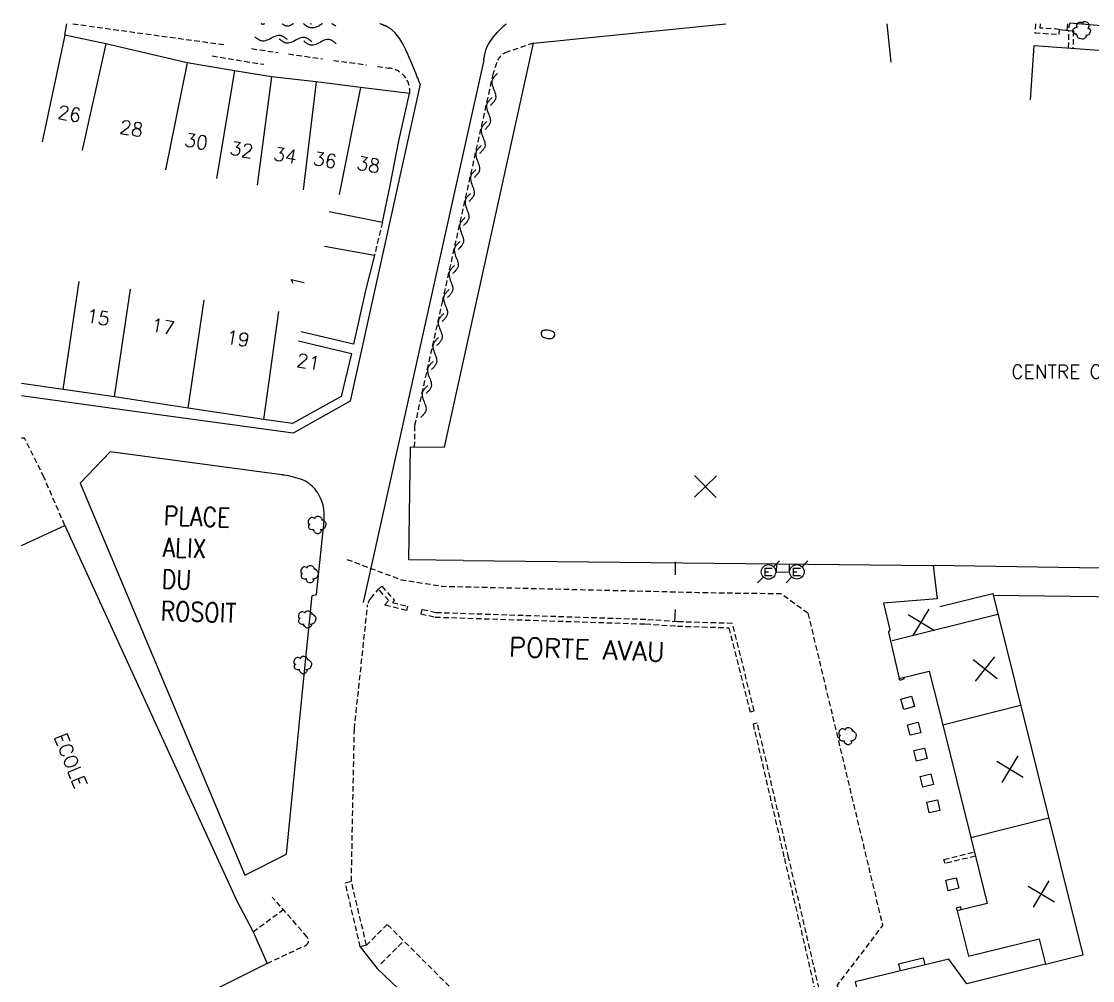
# Model space of a CAD drawing. Header units: millimetres. Extents: x 111999 to 113000, y 155000 to 156001.
# Drawn here: x 112000 to 112098.3, y 155912.2 to 156000.2 of the extents above; entities that cross this region are included whole.
import ezdxf
from ezdxf.enums import TextEntityAlignment as Align

# ---------------------------------------------------------------- set-up
doc = ezdxf.new("R2010")
doc.units = ezdxf.units.MM
doc.linetypes.add('DASHED', pattern=[0.75, 0.5, -0.25])
doc.layers.get('0').update_dxf_attribs({"linetype": 'CONTINUOUS'})
for name, color, linetype in [('W0001', 6, 'DASHED'), ('W0008', 7, 'CONTINUOUS'), ('W0100', 7, 'CONTINUOUS'), ('W0112', 1, 'DASHED'), ('W0120', 7, 'CONTINUOUS'), ('W0300', 7, 'CONTINUOUS'), ('W0310', 3, 'CONTINUOUS'), ('W0322', 7, 'CONTINUOUS'), ('W0334', 7, 'CONTINUOUS'), ('W0471', 7, 'CONTINUOUS'), ('W0984', 7, 'CONTINUOUS'), ('W0989', 7, 'CONTINUOUS'), ('W0991', 7, 'CONTINUOUS'), ('W1102', 7, 'CONTINUOUS')]:
    doc.layers.add(name, color=color, linetype=linetype)
doc.styles.get("Standard").update_dxf_attribs({"font": 'romans.shx', "width": 0.85})

# ---------------------------------------------------------------- blocks, each defined once
blk = doc.blocks.new('T300')
for p, q in [((-0.8, 0.514), (-0.857, 0.343)), ((-0.857, 0.343), (-0.857, 0.171)), ((-0.857, 0.171), (-0.743, 0.057)), ((-0.686, 0.629), (-0.8, 0.514)), ((-0.8, -0.057), (-0.743, 0.057)), ((-0.743, 0.057), (-0.686, 0.114)), ((-0.571, 0.686), (-0.686, 0.629)), ((-0.457, 0.686), (-0.571, 0.686)), ((-0.286, 0.629), (-0.457, 0.686)), ((-0.286, 0.629), (-0.171, 0.743)), ((-0.229, 0.571), (-0.286, 0.629)), ((-0.171, 0.743), (-0.057, 0.8)), ((-0.057, 0.8), (0.057, 0.8)), ((0.057, 0.8), (0.229, 0.743)), ((0.229, 0.743), (0.343, 0.629)), ((0.343, 0.629), (0.4, 0.514)), ((0.457, 0.457), (0.343, 0.457)), ((0.4, 0.514), (0.4, 0.457)), ((0.571, 0.4), (0.457, 0.457)), ((0.571, 0.4), (0.686, 0.286)), ((0.686, 0.286), (0.743, 0.171)), ((0.743, 0.057), (0.686, -0.171)), ((0.743, 0.171), (0.743, 0.057)), ((-0.8, -0.171), (-0.8, -0.057)), ((-0.8, -0.229), (-0.8, -0.171)), ((-0.743, -0.343), (-0.8, -0.229)), ((-0.686, -0.4), (-0.743, -0.343)), ((-0.514, -0.457), (-0.686, -0.4)), ((-0.4, -0.457), (-0.514, -0.457)), ((-0.4, -0.457), (-0.343, -0.457)), ((-0.343, -0.457), (-0.343, -0.4)), ((-0.343, -0.514), (-0.343, -0.457)), ((-0.286, -0.629), (-0.343, -0.514)), ((-0.171, -0.743), (-0.286, -0.629)), ((-0.057, -0.8), (-0.171, -0.743)), ((0.057, -0.8), (-0.057, -0.8)), ((0.171, -0.743), (0.057, -0.8)), ((0.229, -0.686), (0.171, -0.743)), ((0.286, -0.457), (0.229, -0.457)), ((0.286, -0.629), (0.229, -0.686)), ((0.457, -0.4), (0.286, -0.457)), ((0.343, -0.514), (0.286, -0.629)), ((0.343, -0.514), (0.343, -0.457)), ((0.571, -0.343), (0.457, -0.4)), ((0.629, -0.286), (0.571, -0.343)), ((0.686, -0.171), (0.629, -0.286))]:
    blk.add_line(p, q)
blk = doc.blocks.new('t112o')
at = {"color": 0, "linetype": 'Continuous'}
for p, q in [((-0.5, 0.5), (0.5, 0.5)), ((-0.5, -0.5), (-0.5, 0.5)), ((0.5, 0.5), (0.5, -0.5)), ((0.5, -0.5), (-0.5, -0.5))]:
    blk.add_line(p, q, dxfattribs=at)
blk = doc.blocks.new('T471')
for p, q in [((0.500001, 0.500001), (1.000002, 1.000002)), ((-0.333334, 0.333334), (-0.333334, -0.333334)), ((-0.333334, 0.333334), (0.333334, 0.333334)), ((-0.333334, 0), (0, 0)), ((-0.500001, -0.500001), (-1.000002, -1.000002)), ((-0.333334, -0.333334), (0.333334, -0.333334))]:
    blk.add_line(p, q)
blk.add_ellipse((0, 0), major_axis=(0.471405, 0.471405), ratio=1, start_param=5.497787144, end_param=11.780972451)
blk = doc.blocks.new('t991o')
at = {"color": 0, "linetype": 'Continuous'}
for p, q in [((-1, 1), (1, -1)), ((-1, -1), (1, 1))]:
    blk.add_line(p, q, dxfattribs=at)

msp = doc.modelspace()

# ---------------------------------------------------------------- linework, layer by layer
at = {"layer": 'W0001', "elevation": 0.498, "flags": 128}
for points in [[(112072.19, 155945.903), (112069.718, 155947.688), (112066.117, 155947.726), (112062.069, 155947.794), (112038.65, 155948.357), (112034.899, 155948.951), (112029.802, 155950.86)], [(112072.19, 155945.903), (112079.033, 155917.251), (112074.858, 155911.774), (112077.283, 155899.998), (112078.867, 155892.139), (112088.481, 155860.667), (112089.582, 155855.121), (112089.911, 155853.524), (112089.346, 155829.629)]]:
    msp.add_lwpolyline(points, dxfattribs=at)
at = {"layer": 'W0008'}
for points in [[(112036.605, 155994.475), (112036.542, 155994.615), (112036.488, 155994.756), (112036.433, 155994.897), (112036.371, 155995.037), (112036.308, 155995.178), (112036.253, 155995.334), (112036.191, 155995.475), (112036.136, 155995.615), (112036.074, 155995.756), (112036.011, 155995.912), (112035.956, 155996.053), (112035.894, 155996.209), (112035.746, 155996.568), (112035.597, 155996.928), (112035.449, 155997.287), (112035.284, 155997.631), (112035.113, 155997.99), (112034.925, 155998.318), (112034.722, 155998.631), (112034.503, 155998.928), (112034.269, 155999.209), (112034.003, 155999.443), (112033.714, 155999.647), (112033.402, 155999.818), (112033.363, 155999.834), (112033.324, 155999.85), (112033.277, 155999.865), (112033.238, 155999.881), (112033.191, 155999.897), (112033.152, 155999.912), (112033.113, 155999.928), (112033.066, 155999.943), (112033.027, 155999.959), (112032.98, 155999.975), (112032.941, 155999.99), (112032.894, 156000.006)], [(112042.441, 155996.662), (112042.456, 155996.74), (112042.456, 155996.787), (112042.472, 155996.865), (112042.472, 155996.928), (112042.488, 155996.99), (112042.496, 155997.053), (112042.511, 155997.131), (112042.519, 155997.193), (112042.534, 155997.256), (112042.55, 155997.318), (112042.566, 155997.381), (112042.581, 155997.443), (112042.667, 155997.693), (112042.761, 155997.928), (112042.878, 155998.147), (112043.019, 155998.381), (112043.167, 155998.6), (112043.331, 155998.818), (112043.503, 155999.022), (112043.691, 155999.225), (112043.878, 155999.412), (112044.074, 155999.615), (112044.277, 155999.818), (112044.48, 156000.006)], [(112042.441, 155996.662), (112037.574, 155974.818), (112031.371, 155946.881)], [(112036.605, 155994.475), (112030.167, 155965.381), (112024.949, 155962.443), (112008.347, 155964.709), (112000.003, 155965.865)], [(112023.894, 155958.6), (112008.152, 155960.725), (112005.402, 155957.85), (112020.511, 155921.881), (112024.331, 155923.803), (112025.894, 155939.631), (112026.683, 155947.537), (112027.097, 155947.631), (112027.699, 155953.506)], [(112027.699, 155953.506), (112027.699, 155953.522), (112027.699, 155953.553), (112027.706, 155953.568), (112027.706, 155953.6), (112027.714, 155953.615), (112027.714, 155953.647), (112027.714, 155953.662), (112027.722, 155953.693), (112027.722, 155953.709), (112027.722, 155953.74), (112027.73, 155953.756), (112027.73, 155953.787), (112027.746, 155953.943), (112027.761, 155954.1), (112027.769, 155954.24), (112027.784, 155954.397), (112027.792, 155954.553), (112027.792, 155954.693), (112027.792, 155954.85), (112027.784, 155955.006), (112027.777, 155955.162), (112027.769, 155955.318), (112027.746, 155955.459), (112027.722, 155955.615), (112027.683, 155955.818), (112027.628, 155956.006), (112027.566, 155956.209), (112027.488, 155956.397), (112027.402, 155956.584), (112027.308, 155956.772), (112027.206, 155956.959), (112027.089, 155957.115), (112026.964, 155957.287), (112026.831, 155957.428), (112026.691, 155957.584), (112026.542, 155957.709), (112026.371, 155957.834), (112026.191, 155957.943), (112026.003, 155958.053), (112025.808, 155958.147), (112025.605, 155958.225), (112025.402, 155958.287), (112025.191, 155958.35), (112024.98, 155958.412), (112024.761, 155958.459), (112024.55, 155958.506), (112024.331, 155958.537), (112024.121, 155958.568), (112024.105, 155958.568), (112024.081, 155958.568), (112024.066, 155958.584), (112024.042, 155958.584), (112024.027, 155958.584), (112024.003, 155958.584), (112023.988, 155958.584), (112023.972, 155958.584), (112023.949, 155958.6), (112023.933, 155958.6), (112023.909, 155958.6), (112023.894, 155958.6)], [(112031.105, 155915.287), (112032.644, 155913.318), (112050.159, 155896.631)]]:
    msp.add_lwpolyline(points, dxfattribs=at)
at = {"layer": 'W0008', "flags": 128}
for points in [[(112069.31, 155949.673), (112069.319, 155950.45)], [(112070.483, 155949.646), (112070.492, 155950.437)], [(112070.483, 155949.646), (112069.31, 155949.673)], [(112080.484, 155913.738), (112082.758, 155914.295)], [(112080.484, 155913.738), (112080.642, 155913.085)], [(112082.758, 155914.295), (112082.918, 155913.636)]]:
    msp.add_lwpolyline(points, dxfattribs=at)
at = {"layer": 'W0100'}
for points in [[(112028.238, 155982.787), (112033.136, 155981.787), (112033.831, 155985.178), (112034.644, 155989.256), (112035.628, 155993.615), (112031.128, 155994.162), (112027.042, 155994.693), (112022.964, 155995.131), (112019.558, 155995.678), (112015.222, 155996.428), (112007.738, 155998.162), (112003.988, 155998.959), (112004.175, 156000.006)], [(112040.558, 155950.74), (112035.55, 155950.818), (112035.714, 155961.193), (112038.831, 155961.147), (112046.988, 155998.225), (112064.648, 156000)], [(112079.434, 156000), (112079.784, 155996.475)], [(112092.605, 155993.029), (112092.963, 155998.016), (112115.392, 155996.406), (112115.034, 155991.419)], [(112027.82, 155979.605), (112032.395, 155978.781), (112031.57, 155975.52), (112030.482, 155970.611), (112025.683, 155971.735)], [(112025.433, 155970.912), (112030.3, 155969.74), (112029.355, 155965.803), (112029.355, 155965.803), (112024.886, 155963.334), (112022.253, 155963.693), (112015.308, 155964.74), (112008.558, 155965.756), (112003.847, 155966.443), (112000.003, 155966.99)], [(112141.235, 155959.196), (112146.128, 155958.157), (112143.26, 155944.651), (112137.432, 155945.518), (112120.851, 155947.985), (112120.186, 155943.517), (112111.463, 155944.757), (112112.163, 155949.045), (112109.297, 155949.514), (112104.817, 155950.246), (112104.8, 155949.949), (112083.687, 155950.292), (112083.687, 155950.292)], [(112000.003, 155952.131), (112003.988, 155953.959), (112019.746, 155919.584), (112021.261, 155916.678), (112022.542, 155913.772), (112004.214, 155904.553), (112001.972, 155909.006)], [(112040.558, 155950.74), (112083.687, 155950.292), (112084.051, 155947.229), (112079.12, 155946.82), (112079.696, 155944.378), (112079.576, 155944.18), (112080.563, 155939.915), (112083.328, 155940.605), (112084.556, 155935.682), (112087.136, 155925.339), (112088.647, 155919.28), (112085.889, 155918.592), (112086.911, 155914.439), (112093.416, 155916.043), (112093.995, 155913.693), (112088.246, 155912.276), (112086.759, 155911.909), (112086.759, 155911.909), (112085.127, 155914.171), (112076.507, 155912.083), (112080.57, 155895.35), (112082.625, 155895.851), (112083.196, 155893.466), (112088.074, 155894.633)], [(112084.289, 155946.517), (112089.143, 155947.726), (112097.419, 155914.547), (112097.419, 155914.547)]]:
    msp.add_lwpolyline(points, dxfattribs=at)
at = {"layer": 'W0112'}
for points in [[(112004.722, 156000.006), (112018.8, 155998.068)], [(112093.074, 156000), (112093.011, 155999.184), (112095.242, 155999.035), (112095.273, 155999.497), (112093.509, 155999.615), (112093.538, 156000)], [(112096.105, 155997.79), (112096.143, 155999.388), (112096.546, 155999.359), (112096.508, 155997.761)], [(112021.128, 155997.725), (112023.581, 155997.365)], [(112024.511, 155997.24), (112027.621, 155996.787)], [(112017.496, 155997.053), (112022.253, 155996.287)], [(112028.636, 155996.647), (112031.675, 155996.24)], [(112033.136, 155981.787), (112032.402, 155978.772)], [(112003.988, 155953.959), (112002.081, 155958.365), (112000.292, 155961.975), (112000.003, 155961.975)], [(112080.956, 155940.013), (112081.008, 155939.88), (112080.634, 155939.734), (112080.563, 155939.915)], [(112058.191, 155865.303), (112059.511, 155881.037), (112058.621, 155885.834), (112054.402, 155895.881), (112047.761, 155903.193), (112033.581, 155917.35), (112031.675, 155915.443), (112030.284, 155921.303)], [(112021.261, 155916.678), (112024.027, 155918.709)], [(112086.28, 155918.69), (112086.178, 155918.974), (112085.8, 155918.838), (112085.889, 155918.592)], [(112033.003, 155913.74), (112035.089, 155915.834)]]:
    msp.add_lwpolyline(points, dxfattribs=at)
for points in [[(112046.988, 155998.225), (112044.636, 155997.443, 0.234032), (112043.621, 155996.443), (112043.292, 155995.475), (112038.636, 155974.584), (112036.089, 155963.131), (112036.058, 155961.193)], [(112032.683, 155996.084), (112033.699, 155995.943, -0.420156), (112035.636, 155993.615)], [(112031.675, 155915.443), (112031.675, 155915.443), (112031.105, 155915.287), (112029.73, 155921.162), (112030.284, 155921.303), (112030.558, 155935.287), (112031.777, 155946.678, -0.148578), (112032.058, 155947.272), (112032.789, 155948.117)], [(112022.542, 155913.772), (112026.066, 155915.412, 0.496974), (112026.23, 155916.193), (112023.019, 155919.865)]]:
    msp.add_lwpolyline(points, format="xyb", dxfattribs=at)
for points in [[(112035.342, 155946.156), (112033.33, 155946.654), (112033.71, 155947.081), (112032.789, 155948.117), (112033.089, 155948.383), (112034.247, 155947.081), (112034.071, 155946.883), (112035.438, 155946.545)], [(112066.874, 155936.855), (112067.263, 155936.953), (112065.252, 155944.969), (112060.229, 155945.128), (112057.295, 155945.327), (112038.029, 155945.954), (112036.76, 155946.246), (112036.67, 155945.856), (112037.977, 155945.555), (112057.275, 155944.926), (112060.21, 155944.728), (112064.936, 155944.578)], [(112075.1, 155901.448), (112075.491, 155901.538), (112073.208, 155911.464), (112070.416, 155923.498), (112067.542, 155935.833), (112067.152, 155935.742), (112070.025, 155923.407), (112072.817, 155911.374)]]:
    msp.add_lwpolyline(points, close=True, dxfattribs=at)
at = {"layer": 'W0112', "elevation": -1.588}
msp.add_lwpolyline([(112087.563, 155923.628), (112084.77, 155922.931), (112084.673, 155923.32), (112087.466, 155924.017)], dxfattribs=at)
at = {"layer": 'W0120', "flags": 128}
msp.add_lwpolyline([(112089.18, 155947.568), (112100.99, 155947.403)], dxfattribs=at)
at = {"layer": 'W0310'}
for points in [[(112022.3, 156000.006), (112022.284, 156000.006), (112022.269, 155999.975), (112022.253, 155999.975), (112022.238, 155999.975), (112022.222, 155999.959), (112022.206, 155999.959), (112022.191, 155999.959), (112022.183, 155999.943), (112022.167, 155999.943), (112022.152, 155999.943), (112022.136, 155999.943), (112022.121, 155999.943), (112022.113, 155999.943), (112022.097, 155999.943), (112022.089, 155999.959), (112022.081, 155999.959), (112022.074, 155999.959), (112022.058, 155999.959), (112022.05, 155999.975), (112022.042, 155999.975), (112022.034, 155999.99), (112022.019, 155999.99), (112022.011, 156000.006), (112022.003, 156000.006)], [(112024.964, 156000.006), (112024.909, 155999.975), (112024.871, 155999.959), (112024.816, 155999.928), (112024.761, 155999.897), (112024.714, 155999.865), (112024.659, 155999.85), (112024.613, 155999.818), (112024.558, 155999.803), (112024.511, 155999.787), (112024.464, 155999.787), (112024.409, 155999.787), (112024.363, 155999.787), (112024.324, 155999.787), (112024.292, 155999.803), (112024.253, 155999.818), (112024.214, 155999.834), (112024.175, 155999.85), (112024.144, 155999.865), (112024.105, 155999.881), (112024.066, 155999.912), (112024.034, 155999.928), (112023.996, 155999.959), (112023.964, 155999.975), (112023.932, 156000)], [(112027.636, 156000.006), (112027.55, 155999.959), (112027.464, 155999.897), (112027.371, 155999.85), (112027.284, 155999.803), (112027.206, 155999.772), (112027.113, 155999.725), (112027.027, 155999.693), (112026.941, 155999.662), (112026.855, 155999.647), (112026.769, 155999.631), (112026.691, 155999.631), (112026.605, 155999.631), (112026.542, 155999.647), (112026.48, 155999.662), (112026.417, 155999.678), (112026.363, 155999.709), (112026.3, 155999.74), (112026.238, 155999.772), (112026.175, 155999.803), (112026.121, 155999.834), (112026.058, 155999.881), (112025.996, 155999.928), (112025.941, 155999.959), (112025.878, 156000.006)], [(112026.628, 155999.959), (112026.621, 155999.975), (112026.605, 155999.959), (112026.597, 155999.975), (112026.581, 155999.975), (112026.574, 155999.99), (112026.566, 155999.99), (112026.558, 155999.99), (112026.55, 155999.99), (112026.542, 156000.006), (112026.534, 156000.006), (112026.534, 156000.006), (112026.527, 156000.006), (112026.527, 156000.006), (112026.519, 156000.006), (112026.519, 156000.006), (112026.519, 156000.006), (112026.519, 156000.006), (112026.519, 156000.006), (112026.519, 156000.006), (112026.519, 156000.006), (112026.519, 156000.006), (112026.527, 156000.006), (112026.527, 156000.006), (112026.527, 156000.006)], [(112028.871, 155999.803), (112028.831, 155999.834), (112028.777, 155999.85), (112028.738, 155999.865), (112028.699, 155999.897), (112028.659, 155999.912), (112028.621, 155999.928), (112028.589, 155999.959), (112028.558, 155999.975), (112028.534, 155999.975), (112028.511, 155999.99), (112028.496, 156000.006), (112028.488, 156000.006), (112028.488, 156000.006), (112028.488, 156000.006), (112028.488, 156000.006), (112028.488, 156000.006), (112028.488, 156000.006), (112028.488, 156000.006), (112028.488, 156000.006), (112028.488, 156000.006), (112028.488, 156000.006), (112028.488, 156000.006), (112028.488, 156000.006), (112028.488, 156000.006)], [(112096.145, 155999.635), (112096.267, 156000.11), (112104.83, 155999.374), (112114.489, 155998.504), (112114.617, 155997.797)], [(112024.417, 155998.553), (112024.355, 155998.6), (112024.3, 155998.647), (112024.246, 155998.693), (112024.175, 155998.725), (112024.121, 155998.772), (112024.066, 155998.803), (112024.003, 155998.85), (112023.941, 155998.881), (112023.886, 155998.897), (112023.824, 155998.912), (112023.761, 155998.928), (112023.699, 155998.943), (112023.574, 155998.943), (112023.441, 155998.912), (112023.316, 155998.865), (112023.183, 155998.818), (112023.05, 155998.756), (112022.925, 155998.678), (112022.792, 155998.6), (112022.659, 155998.537), (112022.527, 155998.49), (112022.402, 155998.443), (112022.269, 155998.412), (112022.144, 155998.412), (112022.081, 155998.428), (112022.019, 155998.443), (112021.956, 155998.459), (112021.902, 155998.475), (112021.839, 155998.506), (112021.777, 155998.553), (112021.722, 155998.584), (112021.659, 155998.631), (112021.605, 155998.662), (112021.542, 155998.709), (112021.488, 155998.756), (112021.425, 155998.803)], [(112026.659, 155998.365), (112026.597, 155998.412), (112026.542, 155998.459), (112026.488, 155998.506), (112026.417, 155998.537), (112026.363, 155998.584), (112026.308, 155998.615), (112026.246, 155998.662), (112026.183, 155998.693), (112026.128, 155998.709), (112026.066, 155998.725), (112026.003, 155998.74), (112025.941, 155998.756), (112025.816, 155998.756), (112025.683, 155998.725), (112025.558, 155998.678), (112025.425, 155998.631), (112025.292, 155998.568), (112025.167, 155998.49), (112025.034, 155998.412), (112024.902, 155998.35), (112024.769, 155998.303), (112024.644, 155998.256), (112024.511, 155998.225), (112024.386, 155998.225), (112024.324, 155998.24), (112024.261, 155998.256), (112024.199, 155998.272), (112024.144, 155998.287), (112024.081, 155998.318), (112024.019, 155998.365), (112023.964, 155998.397), (112023.902, 155998.443), (112023.847, 155998.475), (112023.784, 155998.522), (112023.73, 155998.568), (112023.667, 155998.615)], [(112028.902, 155998.178), (112028.839, 155998.225), (112028.784, 155998.272), (112028.73, 155998.318), (112028.659, 155998.35), (112028.605, 155998.397), (112028.55, 155998.428), (112028.488, 155998.475), (112028.425, 155998.506), (112028.371, 155998.522), (112028.308, 155998.537), (112028.246, 155998.553), (112028.183, 155998.568), (112028.058, 155998.568), (112027.925, 155998.537), (112027.8, 155998.49), (112027.667, 155998.443), (112027.534, 155998.381), (112027.409, 155998.303), (112027.277, 155998.225), (112027.144, 155998.162), (112027.011, 155998.115), (112026.886, 155998.068), (112026.753, 155998.037), (112026.628, 155998.037), (112026.566, 155998.053), (112026.503, 155998.068), (112026.441, 155998.084), (112026.386, 155998.1), (112026.324, 155998.131), (112026.261, 155998.178), (112026.206, 155998.209), (112026.144, 155998.256), (112026.089, 155998.287), (112026.027, 155998.334), (112025.972, 155998.381), (112025.909, 155998.428)], [(112043.683, 155995.443), (112043.628, 155995.397), (112043.574, 155995.334), (112043.519, 155995.287), (112043.472, 155995.225), (112043.417, 155995.178), (112043.378, 155995.115), (112043.331, 155995.068), (112043.292, 155995.006), (112043.261, 155994.959), (112043.23, 155994.897), (112043.206, 155994.834), (112043.191, 155994.772), (112043.175, 155994.647), (112043.183, 155994.522), (112043.214, 155994.381), (112043.253, 155994.24), (112043.3, 155994.1), (112043.355, 155993.959), (112043.409, 155993.818), (112043.456, 155993.693), (112043.503, 155993.553), (112043.527, 155993.412), (112043.534, 155993.287), (112043.519, 155993.162), (112043.503, 155993.1), (112043.48, 155993.037), (112043.449, 155992.99), (112043.417, 155992.928), (112043.378, 155992.881), (112043.331, 155992.818), (112043.284, 155992.772), (112043.238, 155992.709), (112043.191, 155992.662), (112043.136, 155992.615), (112043.081, 155992.553), (112043.027, 155992.506)], [(112043.191, 155993.24), (112043.136, 155993.193), (112043.081, 155993.131), (112043.027, 155993.084), (112042.98, 155993.022), (112042.925, 155992.975), (112042.886, 155992.912), (112042.839, 155992.865), (112042.8, 155992.803), (112042.769, 155992.756), (112042.738, 155992.693), (112042.714, 155992.631), (112042.699, 155992.568), (112042.683, 155992.443), (112042.691, 155992.318), (112042.722, 155992.178), (112042.761, 155992.037), (112042.808, 155991.897), (112042.863, 155991.756), (112042.917, 155991.615), (112042.964, 155991.49), (112043.011, 155991.35), (112043.034, 155991.209), (112043.042, 155991.084), (112043.027, 155990.959), (112043.011, 155990.897), (112042.988, 155990.834), (112042.956, 155990.787), (112042.925, 155990.725), (112042.886, 155990.678), (112042.839, 155990.615), (112042.792, 155990.568), (112042.746, 155990.506), (112042.699, 155990.459), (112042.644, 155990.412), (112042.589, 155990.35), (112042.534, 155990.303)], [(112042.699, 155991.037), (112042.644, 155990.99), (112042.589, 155990.928), (112042.534, 155990.881), (112042.488, 155990.818), (112042.433, 155990.772), (112042.394, 155990.709), (112042.347, 155990.662), (112042.308, 155990.6), (112042.277, 155990.553), (112042.246, 155990.49), (112042.222, 155990.428), (112042.206, 155990.365), (112042.191, 155990.24), (112042.199, 155990.115), (112042.23, 155989.975), (112042.269, 155989.834), (112042.316, 155989.693), (112042.371, 155989.553), (112042.425, 155989.412), (112042.472, 155989.287), (112042.519, 155989.147), (112042.542, 155989.006), (112042.55, 155988.881), (112042.534, 155988.756), (112042.519, 155988.693), (112042.496, 155988.631), (112042.464, 155988.584), (112042.433, 155988.522), (112042.394, 155988.475), (112042.347, 155988.412), (112042.3, 155988.365), (112042.253, 155988.303), (112042.206, 155988.256), (112042.152, 155988.209), (112042.097, 155988.147), (112042.042, 155988.1)], [(112042.206, 155988.834), (112042.152, 155988.787), (112042.097, 155988.725), (112042.042, 155988.678), (112041.996, 155988.615), (112041.941, 155988.568), (112041.902, 155988.506), (112041.855, 155988.459), (112041.816, 155988.397), (112041.784, 155988.35), (112041.753, 155988.287), (112041.73, 155988.225), (112041.714, 155988.162), (112041.699, 155988.037), (112041.706, 155987.912), (112041.738, 155987.772), (112041.777, 155987.631), (112041.824, 155987.49), (112041.878, 155987.35), (112041.933, 155987.209), (112041.98, 155987.084), (112042.027, 155986.943), (112042.05, 155986.803), (112042.058, 155986.678), (112042.042, 155986.553), (112042.027, 155986.49), (112042.003, 155986.428), (112041.972, 155986.381), (112041.941, 155986.318), (112041.902, 155986.272), (112041.855, 155986.209), (112041.808, 155986.162), (112041.761, 155986.1), (112041.714, 155986.053), (112041.659, 155986.006), (112041.605, 155985.943), (112041.55, 155985.897)], [(112041.714, 155986.631), (112041.659, 155986.584), (112041.605, 155986.522), (112041.55, 155986.475), (112041.503, 155986.412), (112041.449, 155986.365), (112041.409, 155986.303), (112041.363, 155986.256), (112041.324, 155986.193), (112041.292, 155986.147), (112041.261, 155986.084), (112041.238, 155986.022), (112041.222, 155985.959), (112041.206, 155985.834), (112041.214, 155985.709), (112041.246, 155985.568), (112041.284, 155985.428), (112041.331, 155985.287), (112041.386, 155985.147), (112041.441, 155985.006), (112041.488, 155984.881), (112041.534, 155984.74), (112041.558, 155984.6), (112041.566, 155984.475), (112041.55, 155984.35), (112041.534, 155984.287), (112041.511, 155984.225), (112041.48, 155984.178), (112041.449, 155984.115), (112041.409, 155984.068), (112041.363, 155984.006), (112041.316, 155983.959), (112041.269, 155983.897), (112041.222, 155983.85), (112041.167, 155983.803), (112041.113, 155983.74), (112041.058, 155983.693)], [(112041.222, 155984.428), (112041.167, 155984.381), (112041.113, 155984.318), (112041.058, 155984.272), (112041.011, 155984.209), (112040.956, 155984.162), (112040.917, 155984.1), (112040.871, 155984.053), (112040.831, 155983.99), (112040.8, 155983.943), (112040.769, 155983.881), (112040.746, 155983.818), (112040.73, 155983.756), (112040.714, 155983.631), (112040.722, 155983.506), (112040.753, 155983.365), (112040.792, 155983.225), (112040.839, 155983.084), (112040.894, 155982.943), (112040.949, 155982.803), (112040.996, 155982.678), (112041.042, 155982.537), (112041.066, 155982.397), (112041.074, 155982.272), (112041.058, 155982.147), (112041.042, 155982.084), (112041.019, 155982.022), (112040.988, 155981.975), (112040.956, 155981.912), (112040.917, 155981.865), (112040.871, 155981.803), (112040.824, 155981.756), (112040.777, 155981.693), (112040.73, 155981.647), (112040.675, 155981.6), (112040.621, 155981.537), (112040.566, 155981.49)], [(112040.73, 155982.225), (112040.675, 155982.178), (112040.621, 155982.115), (112040.566, 155982.068), (112040.519, 155982.006), (112040.464, 155981.959), (112040.425, 155981.897), (112040.378, 155981.85), (112040.339, 155981.787), (112040.308, 155981.74), (112040.277, 155981.678), (112040.253, 155981.615), (112040.238, 155981.553), (112040.222, 155981.428), (112040.23, 155981.303), (112040.261, 155981.162), (112040.3, 155981.022), (112040.347, 155980.881), (112040.402, 155980.74), (112040.456, 155980.6), (112040.503, 155980.475), (112040.55, 155980.334), (112040.574, 155980.193), (112040.581, 155980.068), (112040.566, 155979.943), (112040.55, 155979.881), (112040.527, 155979.818), (112040.496, 155979.772), (112040.464, 155979.709), (112040.425, 155979.662), (112040.378, 155979.6), (112040.331, 155979.553), (112040.284, 155979.49), (112040.238, 155979.443), (112040.183, 155979.397), (112040.128, 155979.334), (112040.074, 155979.287)], [(112040.238, 155980.022), (112040.183, 155979.975), (112040.128, 155979.912), (112040.074, 155979.865), (112040.027, 155979.803), (112039.972, 155979.756), (112039.933, 155979.693), (112039.886, 155979.647), (112039.847, 155979.584), (112039.816, 155979.537), (112039.784, 155979.475), (112039.761, 155979.412), (112039.746, 155979.35), (112039.73, 155979.225), (112039.738, 155979.1), (112039.769, 155978.959), (112039.808, 155978.818), (112039.855, 155978.678), (112039.909, 155978.537), (112039.964, 155978.397), (112040.011, 155978.272), (112040.058, 155978.131), (112040.081, 155977.99), (112040.089, 155977.865), (112040.074, 155977.74), (112040.058, 155977.678), (112040.034, 155977.615), (112040.003, 155977.568), (112039.972, 155977.506), (112039.933, 155977.459), (112039.886, 155977.397), (112039.839, 155977.35), (112039.792, 155977.287), (112039.746, 155977.24), (112039.691, 155977.193), (112039.636, 155977.131), (112039.581, 155977.084)], [(112039.746, 155977.818), (112039.691, 155977.772), (112039.636, 155977.709), (112039.581, 155977.662), (112039.534, 155977.6), (112039.48, 155977.553), (112039.441, 155977.49), (112039.394, 155977.443), (112039.355, 155977.381), (112039.324, 155977.334), (112039.292, 155977.272), (112039.269, 155977.209), (112039.253, 155977.147), (112039.238, 155977.022), (112039.246, 155976.897), (112039.277, 155976.756), (112039.316, 155976.615), (112039.363, 155976.475), (112039.417, 155976.334), (112039.472, 155976.193), (112039.519, 155976.068), (112039.566, 155975.928), (112039.589, 155975.787), (112039.597, 155975.662), (112039.581, 155975.537), (112039.566, 155975.475), (112039.542, 155975.412), (112039.511, 155975.365), (112039.48, 155975.303), (112039.441, 155975.256), (112039.394, 155975.193), (112039.347, 155975.147), (112039.3, 155975.084), (112039.253, 155975.037), (112039.199, 155974.99), (112039.144, 155974.928), (112039.089, 155974.881)], [(112039.253, 155975.615), (112039.199, 155975.568), (112039.144, 155975.506), (112039.089, 155975.459), (112039.042, 155975.397), (112038.988, 155975.35), (112038.949, 155975.287), (112038.902, 155975.24), (112038.863, 155975.178), (112038.831, 155975.131), (112038.8, 155975.068), (112038.777, 155975.006), (112038.761, 155974.943), (112038.746, 155974.818), (112038.753, 155974.693), (112038.784, 155974.553), (112038.824, 155974.412), (112038.871, 155974.272), (112038.925, 155974.131), (112038.98, 155973.99), (112039.027, 155973.865), (112039.074, 155973.725), (112039.097, 155973.584), (112039.105, 155973.459), (112039.089, 155973.334), (112039.074, 155973.272), (112039.05, 155973.209), (112039.019, 155973.162), (112038.988, 155973.1), (112038.949, 155973.053), (112038.902, 155972.99), (112038.855, 155972.943), (112038.808, 155972.881), (112038.761, 155972.834), (112038.706, 155972.787), (112038.652, 155972.725), (112038.597, 155972.678)], [(112038.761, 155973.412), (112038.706, 155973.365), (112038.652, 155973.303), (112038.597, 155973.256), (112038.55, 155973.193), (112038.496, 155973.147), (112038.456, 155973.084), (112038.409, 155973.037), (112038.371, 155972.975), (112038.339, 155972.928), (112038.308, 155972.865), (112038.284, 155972.803), (112038.269, 155972.74), (112038.253, 155972.615), (112038.261, 155972.49), (112038.292, 155972.35), (112038.331, 155972.209), (112038.378, 155972.068), (112038.433, 155971.928), (112038.488, 155971.787), (112038.534, 155971.662), (112038.581, 155971.522), (112038.605, 155971.381), (112038.613, 155971.256), (112038.597, 155971.131), (112038.581, 155971.068), (112038.558, 155971.006), (112038.527, 155970.959), (112038.496, 155970.897), (112038.456, 155970.85), (112038.409, 155970.787), (112038.363, 155970.74), (112038.316, 155970.678), (112038.269, 155970.631), (112038.214, 155970.584), (112038.159, 155970.522), (112038.105, 155970.475)], [(112038.269, 155971.209), (112038.214, 155971.162), (112038.159, 155971.1), (112038.105, 155971.053), (112038.058, 155970.99), (112038.003, 155970.943), (112037.964, 155970.881), (112037.917, 155970.834), (112037.878, 155970.772), (112037.847, 155970.725), (112037.816, 155970.662), (112037.792, 155970.6), (112037.777, 155970.537), (112037.761, 155970.412), (112037.769, 155970.287), (112037.8, 155970.147), (112037.839, 155970.006), (112037.886, 155969.865), (112037.941, 155969.725), (112037.996, 155969.584), (112038.042, 155969.459), (112038.089, 155969.318), (112038.113, 155969.178), (112038.121, 155969.053), (112038.105, 155968.928), (112038.089, 155968.865), (112038.066, 155968.803), (112038.034, 155968.756), (112038.003, 155968.693), (112037.964, 155968.647), (112037.917, 155968.584), (112037.871, 155968.537), (112037.824, 155968.475), (112037.777, 155968.428), (112037.722, 155968.381), (112037.667, 155968.318), (112037.613, 155968.272)], [(112037.777, 155969.006), (112037.722, 155968.959), (112037.667, 155968.897), (112037.613, 155968.85), (112037.566, 155968.787), (112037.511, 155968.74), (112037.472, 155968.678), (112037.425, 155968.631), (112037.386, 155968.568), (112037.355, 155968.522), (112037.324, 155968.459), (112037.3, 155968.397), (112037.284, 155968.334), (112037.269, 155968.209), (112037.277, 155968.084), (112037.308, 155967.943), (112037.347, 155967.803), (112037.394, 155967.662), (112037.449, 155967.522), (112037.503, 155967.381), (112037.55, 155967.256), (112037.597, 155967.115), (112037.621, 155966.975), (112037.628, 155966.85), (112037.613, 155966.725), (112037.597, 155966.662), (112037.574, 155966.6), (112037.542, 155966.553), (112037.511, 155966.49), (112037.472, 155966.443), (112037.425, 155966.381), (112037.378, 155966.334), (112037.331, 155966.272), (112037.284, 155966.225), (112037.23, 155966.178), (112037.175, 155966.115), (112037.121, 155966.068)], [(112037.284, 155966.803), (112037.23, 155966.756), (112037.175, 155966.693), (112037.121, 155966.647), (112037.074, 155966.584), (112037.019, 155966.537), (112036.98, 155966.475), (112036.933, 155966.428), (112036.894, 155966.365), (112036.863, 155966.318), (112036.831, 155966.256), (112036.808, 155966.193), (112036.792, 155966.131), (112036.777, 155966.006), (112036.784, 155965.881), (112036.816, 155965.74), (112036.855, 155965.6), (112036.902, 155965.459), (112036.956, 155965.318), (112037.011, 155965.178), (112037.058, 155965.053), (112037.105, 155964.912), (112037.128, 155964.772), (112037.136, 155964.647), (112037.121, 155964.522), (112037.105, 155964.459), (112037.081, 155964.397), (112037.05, 155964.35), (112037.019, 155964.287), (112036.98, 155964.24), (112036.933, 155964.178), (112036.886, 155964.131), (112036.839, 155964.068), (112036.792, 155964.022), (112036.738, 155963.975), (112036.683, 155963.912), (112036.628, 155963.865)]]:
    msp.add_lwpolyline(points, dxfattribs=at)
at = {"layer": 'W0322', "flags": 128}
for points in [[(112059.991, 155950.627), (112060.011, 155949.438)], [(112059.988, 155946.253), (112059.929, 155945.15)]]:
    msp.add_lwpolyline(points, dxfattribs=at)
at = {"layer": 'W0334'}
for points in [[(112095.273, 155999.497), (112096.143, 155999.388)], [(112095.968, 155999.41), (112096.049, 156000)]]:
    msp.add_lwpolyline(points, dxfattribs=at)
at = {"layer": 'W1102'}
for points in [[(112003.988, 155998.959), (112001.894, 155989.178)], [(112007.738, 155998.162), (112005.566, 155988.397)], [(112015.222, 155996.428), (112013.238, 155986.615)], [(112019.558, 155995.678), (112017.909, 155985.818)], [(112022.964, 155995.131), (112021.636, 155985.209)], [(112027.042, 155994.693), (112025.871, 155984.756)], [(112031.128, 155994.162), (112029.175, 155984.334)], [(112003.847, 155966.443), (112005.292, 155976.35)], [(112008.558, 155965.756), (112010.027, 155975.647)], [(112015.308, 155964.74), (112016.784, 155974.631)], [(112022.253, 155963.693), (112023.613, 155973.6)]]:
    msp.add_lwpolyline(points, dxfattribs=at)
at = {"layer": 'W1102', "flags": 128}
for points in [[(112089.624, 155945.795), (112079.916, 155943.377)], [(112084.556, 155935.682), (112091.702, 155937.465)], [(112087.136, 155925.339), (112094.282, 155927.121)], [(112093.995, 155913.693), (112097.419, 155914.547)]]:
    msp.add_lwpolyline(points, dxfattribs=at)

# ---------------------------------------------------------------- block references
at = {"layer": 'W0112'}
for p, rotation in [((112081.336, 155937.683, -0.818), 285.8805501257008), ((112081.939, 155935.31, -2.112), 283.7700711628838), ((112082.525, 155932.936, -2.139), 283.9561076402441), ((112083.109, 155930.552, -2.134), 284.0508563952304), ((112083.696, 155928.183, -2.158), 283.0201423009432), ((112085.433, 155921.035, -1.944), 283.8622048434704)]:
    msp.add_blockref('t112o', p, dxfattribs=dict(at, rotation=rotation))
at = {"layer": 'W0300', "rotation": 268.625903945215}
msp.add_blockref('T300', (112097.304, 155999.348), dxfattribs=at)
at = {"layer": 'W0300'}
for p in [(112027.19, 155954.008), (112026.498, 155949.486), (112026.278, 155945.34), (112025.87, 155941.163), (112075.873, 155934.622, -0.812)]:
    msp.add_blockref('T300', p, dxfattribs=at)
at = {"layer": 'W0471'}
for p in [(112068.569, 155949.706, -0.736), (112071.177, 155949.708, -0.153)]:
    msp.add_blockref('T471', p, dxfattribs=at)
at = {"layer": 'W0991'}
for p, rotation in [((112062.78, 155957.543), 89.37166514048087), ((112082.587, 155945.068), 13.98755360298728), ((112088.452, 155940.785), 6.762811813586242), ((112090.743, 155931.599), 14.00690223862158), ((112093.602, 155920.14), 14.00690223861957)]:
    msp.add_blockref('t991o', p, dxfattribs=dict(at, rotation=rotation))

# ---------------------------------------------------------------- texts
at = {"layer": 'W0984'}
msp.add_text('CENTRE CULTUREL RENE MAGRITTE', height=1.25, dxfattribs=at).set_placement((112105.455, 155968.07), align=Align.MIDDLE)
msp.add_text('ECOLE', height=1.25, rotation=291.65387, dxfattribs=at).set_placement((112004.513, 155932.384), align=Align.MIDDLE)
at = {"layer": 'W0989'}
msp.add_text('PORTE AVAU', height=1.75, rotation=358.137, dxfattribs=at).set_placement((112051.895, 155942.599), align=Align.MIDDLE)
at = {"layer": 'W0989', "insert": (112013.088, 155955.76), "char_height": 1.75, "width": 1, "attachment_point": 1, "rotation": 358.137}
msp.add_mtext('PLACE\\PALIX DU\\PROSOIT', dxfattribs=at)
at = {"layer": 'W0991'}
for s, rotation, p in [('26', 350, (112004.407, 155991.762)), ('28', 350, (112010.102, 155990.402)), ('30', 350, (112016.052, 155989.213)), ('32', 350, (112020.217, 155988.449)), ('34', 350, (112024.212, 155987.939)), ('36', 350, (112027.866, 155987.514)), ('38', 350, (112031.861, 155987.089)), ('1', 78, (112025.345, 155976.345)), ('15', 350, (112007.042, 155973.073)), ('17', 350, (112012.992, 155972.223)), ('19', 350, (112019.877, 155971.119)), ('0', 80.95795, (112048.325, 155971.517)), ('21', 350, (112026.336, 155968.995))]:
    msp.add_text(s, height=1.25, rotation=rotation, dxfattribs=at).set_placement(p, align=Align.MIDDLE)

doc.saveas('drawing.dxf')
